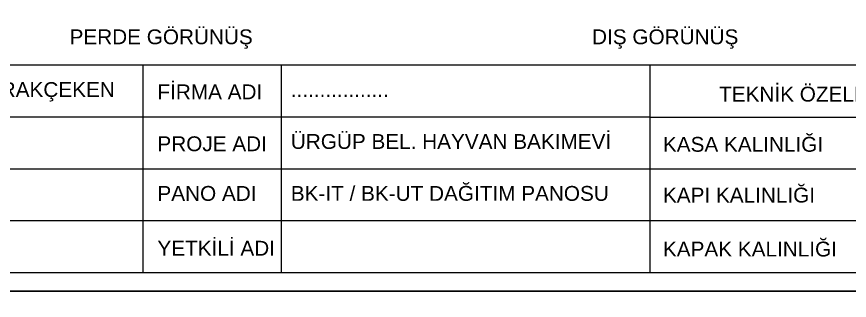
# Model space of a CAD drawing. Header units: millimetres. Extents: x 2046 to 14753, y 2361 to 29276.
# Drawn here: x 10163.2 to 10348.6, y 4139.3 to 4202.5 of the extents above; entities that cross this region are included whole.
import ezdxf
from ezdxf.enums import TextEntityAlignment as Align

# ---------------------------------------------------------------- set-up
doc = ezdxf.new("R2010")
doc.units = ezdxf.units.MM
doc.styles.get("Standard").update_dxf_attribs({"font": 'arial.ttf'})

msp = doc.modelspace()

# ---------------------------------------------------------------- linework, layer by layer
for p, q in [((9976.789, 4191.779), (10449.544, 4191.779)), ((10191.331, 4191.779), (10191.331, 4145.513)), ((10222.099, 4191.779), (10222.099, 4145.513)), ((10304.199, 4191.779), (10304.199, 4145.513)), ((10104.873, 4180.212), (10304.199, 4180.212)), ((10304.199, 4180.134), (10449.544, 4180.134)), ((10104.873, 4168.646), (10434.652, 4168.646)), ((10304.199, 4168.646), (10449.544, 4168.646)), ((10104.873, 4157.079), (10449.544, 4157.079)), ((9976.789, 4145.513), (10449.544, 4145.513))]:
    msp.add_line(p, q)
for points in [[(10453.675, 4141.382), (10453.675, 4327.826), (9972.658, 4327.826), (9972.658, 4141.382), (10453.675, 4141.382)], [(10453.675, 3954.938), (10453.675, 4141.382), (9972.658, 4141.382), (9972.658, 3954.938), (10453.675, 3954.938)]]:
    msp.add_lwpolyline(points)

# ---------------------------------------------------------------- texts
at = {"color": 1}
for s, p in [('PERDE GÖRÜNÜŞ', (10175.021, 4196.364)), ('DIŞ GÖRÜNÜŞ', (10291.336, 4196.364)), ('BK-IT / BK-UT DAĞITIM PANOSU', (10224.281, 4161.487))]:
    msp.add_text(s, height=3.3047, dxfattribs=at).set_placement(p)
for s, p in [('FATİH BAYRAKÇEKEN', (10135.849, 4184.62)), ('FİRMA ADI', (10194.586, 4184.107)), ('.................', (10224.281, 4184.62)), ('ÜRGÜP BEL. HAYVAN BAKIMEVİ', (10224.281, 4173.053)), ('KASA KALINLIĞI', (10307.111, 4172.418)), ('PROJE ADI', (10194.586, 4172.542)), ('KAPI KALINLIĞI', (10307.111, 4161.11)), ('PANO ADI', (10194.586, 4161.484)), ('YETKİLİ ADI', (10194.586, 4149.275)), ('KAPAK KALINLIĞI', (10307.111, 4149.089))]:
    msp.add_text(s, height=3.3047).set_placement(p)
msp.add_text('TEKNİK ÖZELLİKLER', height=3.3047).set_placement((10342.576, 4183.601), align=Align.CENTER)

doc.saveas('drawing.dxf')
